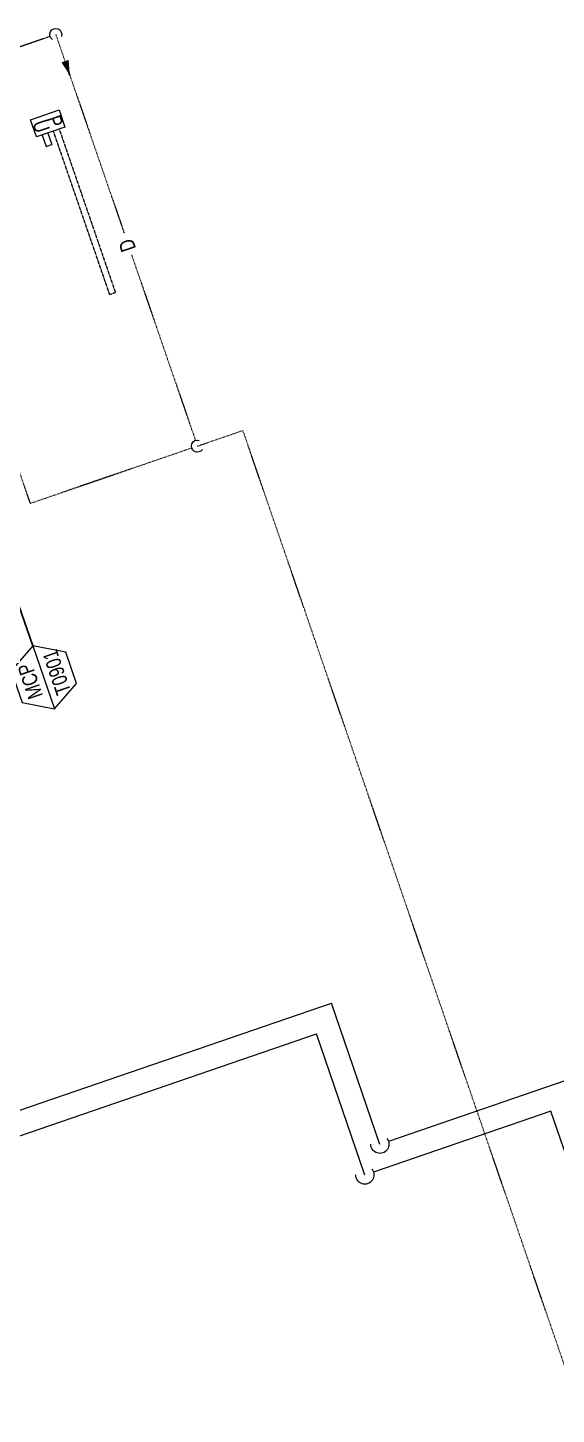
# Model space of a CAD drawing. Extents: x 760773 to 1075934, y 719259 to 1013331.
# Drawn here: x 1033604 to 1037997, y 941622 to 953151 of the extents above; entities that cross this region are included whole.
import ezdxf
from ezdxf.enums import TextEntityAlignment as Align

# ---------------------------------------------------------------- set-up
doc = ezdxf.new("R2010")
doc.units = 0
doc.header["$MEASUREMENT"] = 0
doc.linetypes.add('DGN Style 3', pattern=[2.729272, 1.94948, -0.779792])
doc.linetypes.add('DGN Style 6', pattern=[3.707911, 0.001949, -0.779792, 1.364636, -0.779792, 0.001949, -0.779792])
doc.layers.add('63', color=7, linetype='Continuous')
for name, color, linetype, lineweight in [('72471 FF-FUR', 9, 'Continuous', 30), ('AC-CD', 7, 'Continuous', 0), ('AC-CHW', 7, 'Continuous', 0), ('AC-EQTXT', 7, 'Continuous', 0), ('AC-VALVES', 7, 'Continuous', 0)]:
    doc.layers.add(name, color=color, linetype=linetype, lineweight=lineweight)
doc.styles.add('Style-INTL_ENGINEERING', font='INTL_ENGINEERING.shx')
doc.styles.add('Style-LOW_RES_FILLED', font='LOW_RES_FILLED.shx')
doc.dimstyles.get("Standard").update_dxf_attribs({"dimtxt": 0.18, "dimasz": 0.18, "dimexe": 0.18, "dimexo": 0.0625, "dimgap": 0.09, "dimtad": 0, "dimtih": 1, "dimtoh": 1, "dimdec": 4, "dimzin": 0, "dimdsep": 46, "dimtxsty": 'Standard', "dimcen": 0.09, "dimadec": 0, "dimazin": 0, "dimtfac": 1, "dimtdec": 4, "dimtofl": 0, "dimtmove": 0, "dimatfit": 3, "dimfxl": 1, "dimtolj": 1, "dimtzin": 0, "dimarcsym": 0})

# ---------------------------------------------------------------- blocks, each defined once
blk = doc.blocks.new('*U683')
at = {"layer": 'AC-VALVES', "color": 6, "linetype": 'Continuous', "lineweight": 13, "extrusion": (0, 0, -1), "style": 'Style-INTL_ENGINEERING', "width": 0.799998}
for s, p in [('P', (0.057, -0.02)), ('U', (-0.056, 0.017))]:
    blk.add_text(s, height=0.125, rotation=251.0006, dxfattribs=at).set_placement(p, align=Align.MIDDLE_CENTER)
blk = doc.blocks.new('*U635')
at = {"layer": 'AC-EQTXT', "color": 1, "linetype": 'Continuous', "lineweight": 13}
blk.add_line((0.076, -0.277), (-0.103, 0.243), dxfattribs=at)
at = {"layer": 'AC-EQTXT', "color": 1, "linetype": 'Continuous', "lineweight": 13, "extrusion": (0, 0, -1), "flags": 128}
blk.add_lwpolyline([(0.103, 0.243), (-0.167, 0.191), (-0.257, -0.069), (-0.076, -0.277), (0.194, -0.224), (0.283, 0.036), (0.103, 0.243)], close=True, dxfattribs=at)
at = {"layer": 'AC-EQTXT', "color": 1, "linetype": 'Continuous', "lineweight": 13, "extrusion": (0, 0, -1), "style": 'Style-INTL_ENGINEERING', "width": 0.799998}
blk.add_text('T0901', height=0.125, rotation=251.0001, dxfattribs=at).set_placement((-0.096, 0.017), align=Align.MIDDLE_CENTER)
blk.add_attdef('*U661_30698', text='', height=0.125, rotation=251.0001, dxfattribs=at).set_placement((0.121, -0.06), align=Align.MIDDLE_CENTER)
blk = doc.blocks.new('A$C6F0165EE')
at = {"layer": 'AC-CD', "color": 3, "linetype": 'DGN Style 6', "lineweight": 13}
for p, q in [((17574, -29274), (17569, -41086)), ((17969, -41086), (17569, -41086)), ((17969, -42773), (17969, -41136)), ((17968, -44705), (17968, -42956)), ((18018, -44705), (19841, -44706))]:
    blk.add_line(p, q, dxfattribs=at)
at = {"layer": 'AC-CD', "color": 3, "linetype": 'DGN Style 6', "lineweight": 13, "flags": 128}
blk.add_lwpolyline([(18020, -41086), (19437, -41087), (19437, -41382)], dxfattribs=at)
at = {"layer": 'AC-CD', "color": 3, "linetype": 'Continuous', "lineweight": 13, "extrusion": (0, 0, -1)}
for centre, start, end in [((-17969, -41086), 53.1576, 306.8974), ((-17968, -44705), 143.1576, 36.8974)]:
    blk.add_arc(centre, 50.3, start, end, dxfattribs=at)
at = {"layer": 'AC-CD', "color": 7, "linetype": 'Continuous', "lineweight": 0}
blk.add_solid([(17968, -44346), (17936, -44471), (17999, -44471)], dxfattribs=at)
at = {"layer": 'AC-CHW', "color": 4, "linetype": 'Continuous', "lineweight": 13}
for p, q in [((16998, -23514), (16992, -34901)), ((16992, -34901), (18551, -34902)), ((18626, -34902), (18625, -36143)), ((16791, -35102), (18349, -35103)), ((18425, -35103), (18424, -36344)), ((24495, -36146), (18625, -36143)), ((24294, -36347), (18424, -36344))]:
    blk.add_line(p, q, dxfattribs=at)
at = {"layer": 'AC-CHW', "color": 4, "linetype": 'Continuous', "lineweight": 13, "extrusion": (0, 0, -1)}
for centre in [(-18626, -34902), (-18425, -35103)]:
    blk.add_arc(centre, 75.4, 339.5825, 200.4726, dxfattribs=at)
at = {"layer": 'AC-VALVES', "color": 6, "linetype": 'Continuous', "lineweight": 13}
for p, q in [((18348, -43851), (18298, -43851)), ((18298, -43952), (18298, -43851)), ((18348, -43952), (18348, -43851))]:
    blk.add_line(p, q, dxfattribs=at)
at = {"layer": 'AC-VALVES', "color": 6, "linetype": 'DGN Style 3', "lineweight": 13, "flags": 128}
blk.add_lwpolyline([(18197, -43952), (18198, -42514), (18248, -42514), (18248, -43952)], dxfattribs=at)
at = {"layer": 'AC-VALVES', "color": 6, "linetype": 'Continuous', "lineweight": 13, "flags": 128}
blk.add_lwpolyline([(18398, -43952), (18398, -44103), (18147, -44103), (18147, -43952), (18398, -43952)], close=True, dxfattribs=at)
at = {"layer": 'AC-EQTXT', "color": 1, "linetype": 'Continuous', "lineweight": 13, "extrusion": (0, 0, -1)}
ref = blk.add_blockref('*U635', (-19784, -39673), dxfattribs=dict(at, xscale=1005.48078071959, yscale=1005.48078071959, zscale=1005.48078071959, rotation=341.0276002893545))
ref.add_attrib('*U661_30698', 'MCP', dxfattribs={"color": 1, "linetype": 'Continuous', "lineweight": 13, "height": 125.7, "rotation": 269.9725, "style": 'Style-INTL_ENGINEERING', "width": 0.799998}).set_placement((19919, -39691), align=Align.MIDDLE_CENTER)
at = {"layer": 'AC-VALVES', "color": 6, "linetype": 'Continuous', "lineweight": 13, "extrusion": (0, 0, -1), "xscale": 1005.48078071959, "yscale": 1005.48078071959, "zscale": 1005.48078071959, "rotation": 161.0276002893544}
blk.add_blockref('*U683', (-18272, -44026), dxfattribs=at)
at = {"layer": 'AC-CD', "color": 3, "linetype": 'Continuous', "lineweight": 13, "style": 'Style-INTL_ENGINEERING', "width": 0.799998}
blk.add_text('D', height=126, rotation=269.9725, dxfattribs=at).set_placement((17978, -42805), align=Align.MIDDLE_LEFT)
at = {"layer": 'AC-CD', "color": 3, "linetype": 'Continuous', "lineweight": 13}
blk.add_leader([(17968, -44346), (17968, -44449)], dimstyle='Standard', override={"dimtxt": 0.125, "dimasz": 0.125, "dimgap": 0, "dimtad": 1, "dimtxsty": 'Style-LOW_RES_FILLED'}, dxfattribs=at)
at = {"layer": 'AC-EQTXT', "color": 1, "linetype": 'Continuous', "lineweight": 13}
blk.add_leader([(20387, -41217), (19804, -40602), (19802, -39962)], dimstyle='Standard', override={"dimtxt": 0.125, "dimasz": 0.125, "dimgap": 0, "dimtad": 1, "dimtxsty": 'Style-LOW_RES_FILLED'}, dxfattribs=at)
blk = doc.blocks.new('A$C6FAA49B3')
at = {"layer": '63', "rotation": 89.99999999999999}
blk.add_blockref('A$C6F0165EE', (0, 0), dxfattribs=at)

msp = doc.modelspace()

# ---------------------------------------------------------------- block references
at = {"layer": '72471 FF-FUR', "lineweight": 0, "rotation": 109.0000000025343}
msp.add_blockref('A$C6FAA49B3', (1065380.53695, 916674.48991), dxfattribs=at)

doc.saveas('drawing.dxf')
